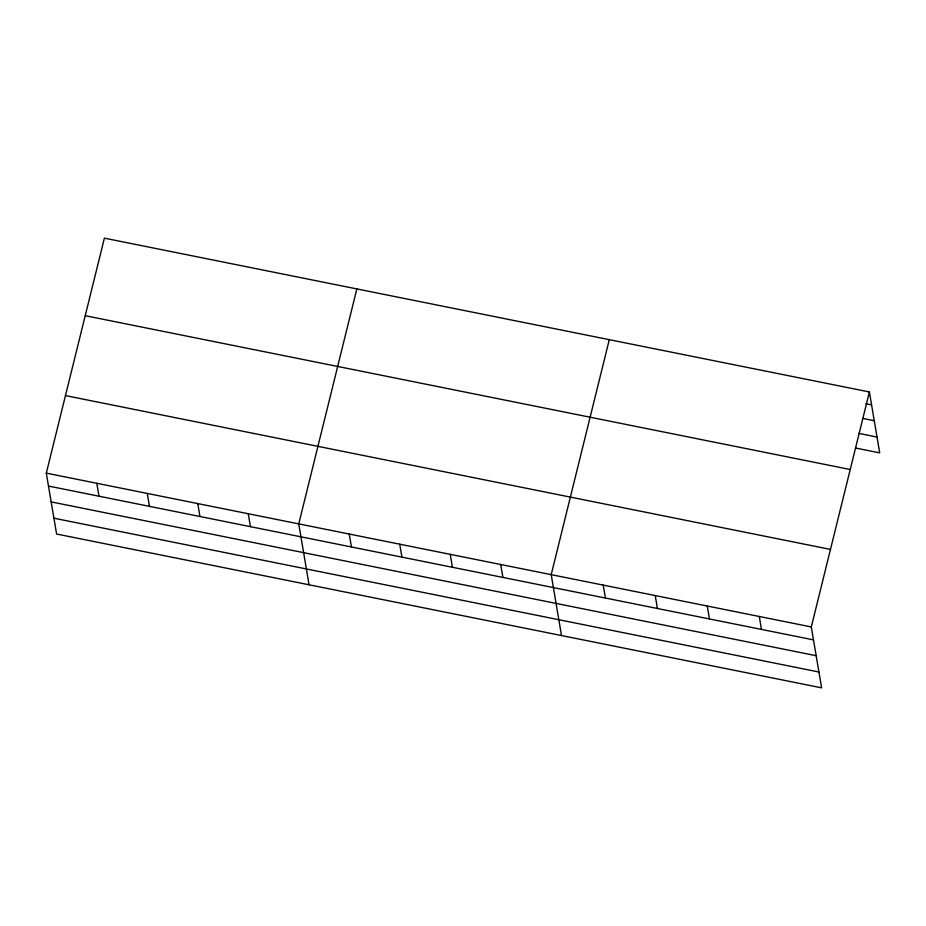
<?xml version="1.0" encoding="UTF-8"?>
<svg xmlns="http://www.w3.org/2000/svg" width="926" height="926" viewBox="0 0 926 926"><rect width="100%" height="100%" fill="white"/><g stroke="black" fill="none" stroke-linecap="round" stroke-linejoin="round"><path stroke-width="1.39" d="M869.398 391.976L811.303 626.948L821.605 687.844L56.602 534.024L46.3 473.128L104.395 238.156L869.398 391.976L879.7 452.872L855.798 448.068M356.846 288.912L298.751 523.896L309.053 584.792M609.296 339.668L551.202 574.652L561.503 635.549M865.96 403.771L871.586 404.894M863.02 418.471L874.26 420.728M858.749 433.368L877.026 437.037M85.227 315.697L850.23 469.517M65.468 395.587L830.472 549.407M46.3 473.128L811.303 626.948M48.488 486.057L813.491 639.878M51.162 501.892L816.165 655.701M53.928 518.201L818.92 672.01M759.285 616.485L761.473 629.414M707.267 606.032L709.443 618.962M655.238 595.568L657.425 608.498M603.22 585.105L605.407 598.034M500.711 564.501L502.899 577.43M450.221 554.35L452.409 567.279M399.731 544.199L401.919 557.128M349.241 534.047L351.429 546.965M248.261 513.745L250.448 526.663M197.77 503.582L199.958 516.511M147.28 493.431L149.468 506.36M96.79 483.279L98.978 496.209"/></g></svg>
